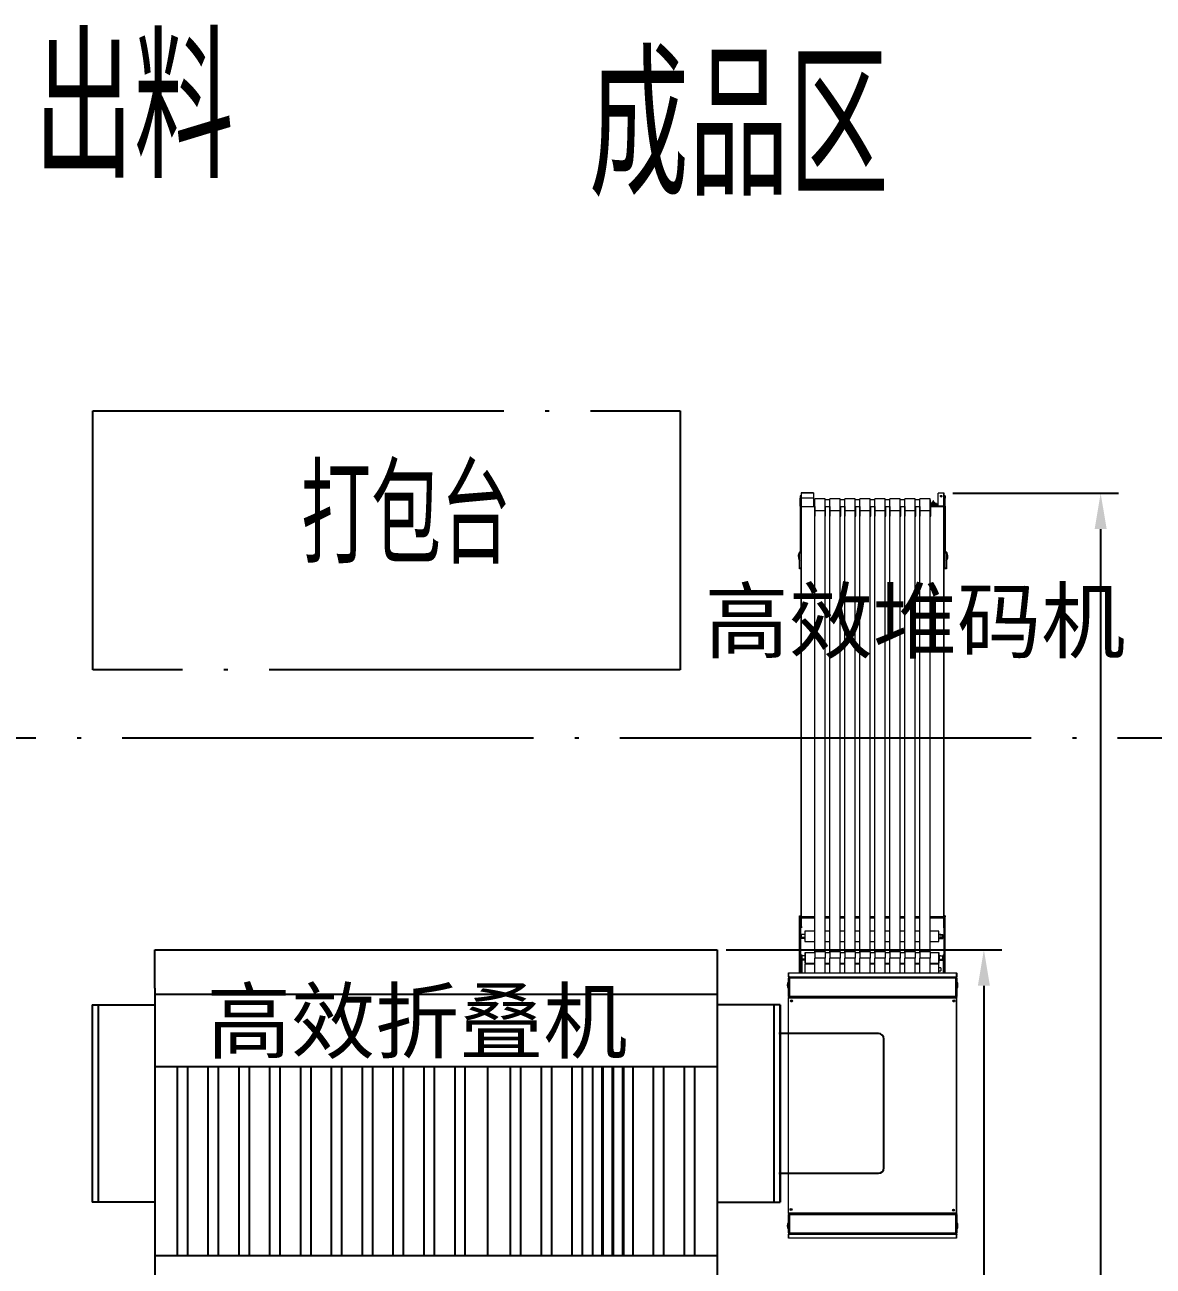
# Model space of a CAD drawing. Extents: x -2187 to 96136, y -11110 to 52208.
# Drawn here: x 15312 to 20799, y 23094 to 29130 of the extents above; entities that cross this region are included whole.
import ezdxf

# ---------------------------------------------------------------- set-up
doc = ezdxf.new("R2010")
doc.units = 0
doc.header["$LTSCALE"] = 1000
doc.header["$MEASUREMENT"] = 0
doc.linetypes.add('DOTE', pattern=[2.42, 2, -0.2, 0.02, -0.2])
for name, color, linetype in [('02', 7, 'Continuous'), ('11', 7, 'Continuous'), ('DOTE', 14, 'DOTE'), ('PUB_TEXT', 7, 'Continuous')]:
    doc.layers.add(name, color=color, linetype=linetype)
doc.styles.add('_TCH_DIM', font='SIMPLEX', dxfattribs={"bigfont": 'GBCBIG'})
doc.styles.get("Standard").update_dxf_attribs({"font": 'gbenor.shx', "bigfont": 'gbcbig.shx'})
doc.dimstyles.new('ISO-25', dxfattribs={"dimscale": 70, "dimtxt": 2.5, "dimasz": 2.5, "dimexe": 1.25, "dimexo": 0.625, "dimtad": 1, "dimtxsty": 'Standard', "dimcen": 2.5, "dimadec": 0, "dimazin": 0, "dimtfac": 1, "dimtmove": 0, "dimatfit": 3, "dimfxl": 0, "dimarcsym": 0})

# ---------------------------------------------------------------- blocks, each defined once
blk = doc.blocks.new('*D91')
at = {"color": 0, "lineweight": -2}
for p, q in [((18722.8, 24632.1), (20063, 24632.1)), ((19975.5, 24457.1), (19975.5, 15707.1)), ((19295.5, 15532.1), (20063, 15532.1))]:
    blk.add_line(p, q, dxfattribs=at)
at = {"color": 0}
for points in [[(19946.4, 24457.1), (20004.7, 24457.1), (19975.5, 24632.1)], [(19946.4, 15707.1), (20004.7, 15707.1), (19975.5, 15532.1)]]:
    blk.add_solid(points, dxfattribs=at)
at = {"layer": 'Defpoints', "color": 0}
for p in [(18679.1, 24632.1), (19251.8, 15532.1), (19975.5, 15532.1)]:
    blk.add_point(p, dxfattribs=at)
at = {"color": 0, "insert": (19844.3, 20082.1), "char_height": 175, "attachment_point": 5, "rotation": 90}
blk.add_mtext('9100', dxfattribs=at)
blk = doc.blocks.new('*D93')
at = {"color": 0, "lineweight": -2}
for p, q in [((19824.8, 26853.4), (20630.8, 26853.4)), ((20543.3, 26678.4), (20543.3, 13528.4)), ((19613.4, 13353.4), (20630.8, 13353.4))]:
    blk.add_line(p, q, dxfattribs=at)
at = {"color": 0}
for points in [[(20514.2, 26678.4), (20572.5, 26678.4), (20543.3, 26853.4)], [(20514.2, 13528.4), (20572.5, 13528.4), (20543.3, 13353.4)]]:
    blk.add_solid(points, dxfattribs=at)
at = {"layer": 'Defpoints', "color": 0}
for p in [(19781.1, 26853.4), (19569.6, 13353.4), (20543.3, 13353.4)]:
    blk.add_point(p, dxfattribs=at)
at = {"color": 0, "insert": (20412.1, 20103.4), "char_height": 175, "attachment_point": 5, "rotation": 90}
blk.add_mtext('13500', dxfattribs=at)

msp = doc.modelspace()

# ---------------------------------------------------------------- linework, layer by layer
at = {"color": 7, "linetype": 'Continuous', "lineweight": 15}
for p, q in [((19087.58, 26839.837), (19082.58, 26839.837)), ((19082.58, 26839.607), (19082.58, 26839.837)), ((19082.58, 26839.607), (19082.58, 26827.907)), ((19087.58, 26839.607), (19082.58, 26839.607)), ((19082.58, 26789.664), (19082.58, 26827.907)), ((19082.58, 26827.907), (19087.58, 26827.907)), ((19147.58, 26854.281), (19087.58, 26854.281)), ((19087.58, 26854.207), (19087.58, 26829.337)), ((19087.58, 26854.207), (19147.58, 26854.207)), ((19087.58, 26829.337), (19087.58, 26787.952)), ((19087.58, 26829.337), (19147.58, 26829.337)), ((19147.58, 26854.207), (19147.58, 26829.337)), ((19147.58, 26829.337), (19147.58, 26787.952)), ((19153.698, 26820.21), (19147.58, 26820.21)), ((19203.698, 26824.726), (19153.698, 26824.726)), ((19153.698, 26766.701), (19153.698, 26824.726)), ((19203.698, 26766.701), (19203.698, 26824.726)), ((19226.698, 26820.21), (19203.698, 26820.21)), ((19276.698, 26824.726), (19226.698, 26824.726)), ((19226.698, 26766.701), (19226.698, 26824.726)), ((19276.698, 26766.701), (19276.698, 26824.726)), ((19299.698, 26820.21), (19276.698, 26820.21)), ((19349.698, 26824.726), (19299.698, 26824.726)), ((19299.698, 26766.701), (19299.698, 26824.726)), ((19349.698, 26766.701), (19349.698, 26824.726)), ((19372.698, 26820.21), (19349.698, 26820.21)), ((19422.698, 26824.726), (19372.698, 26824.726)), ((19372.698, 26766.701), (19372.698, 26824.726)), ((19422.698, 26766.701), (19422.698, 26824.726)), ((19445.698, 26820.21), (19422.698, 26820.21)), ((19495.698, 26824.726), (19445.698, 26824.726)), ((19445.698, 26766.701), (19445.698, 26824.726)), ((19495.698, 26766.701), (19495.698, 26824.726)), ((19518.698, 26820.21), (19495.698, 26820.21)), ((19568.698, 26824.726), (19518.698, 26824.726)), ((19518.698, 26766.701), (19518.698, 26824.726)), ((19568.698, 26766.701), (19568.698, 26824.726)), ((19591.698, 26820.21), (19568.698, 26820.21)), ((19641.698, 26824.726), (19591.698, 26824.726)), ((19591.698, 26766.701), (19591.698, 26824.726)), ((19641.698, 26766.701), (19641.698, 26824.726)), ((19664.698, 26820.21), (19641.698, 26820.21)), ((19714.698, 26824.726), (19664.698, 26824.726)), ((19664.698, 26766.701), (19664.698, 26824.726)), ((19714.698, 26766.701), (19714.698, 26824.726)), ((19715.78, 26820.21), (19714.698, 26820.21)), ((19715.78, 26740.853), (19715.78, 26820.209)), ((19728.13, 26806.96), (19721.78, 26806.96)), ((19728.13, 26812.892), (19728.13, 26814.954)), ((19728.13, 26805.655), (19728.13, 26807.394)), ((19728.13, 26803.312), (19730.93, 26803.312)), ((19730.93, 26812.892), (19730.93, 26814.954)), ((19730.93, 26805.655), (19730.93, 26807.394)), ((19737.28, 26806.96), (19730.93, 26806.96)), ((19737.28, 26788.55), (19737.28, 26806.96)), ((19752.58, 26853.407), (19752.58, 26852.957)), ((19781.07, 26853.407), (19752.58, 26853.407)), ((19781.07, 26852.957), (19752.58, 26852.957)), ((19752.58, 26790.21), (19752.58, 26852.957)), ((19781.08, 26828.507), (19781.08, 26852.954)), ((19781.08, 26791.297), (19781.08, 26828.507)), ((19781.08, 26828.507), (19782.58, 26828.507)), ((19782.58, 26828.507), (19782.58, 26852.954)), ((19787.58, 26839.837), (19782.58, 26839.837)), ((19782.58, 26839.607), (19782.58, 26827.907)), ((19787.58, 26839.607), (19782.58, 26839.607)), ((19782.58, 26789.664), (19782.58, 26827.907)), ((19782.58, 26827.907), (19787.58, 26827.907)), ((19787.58, 26839.837), (19787.58, 26839.607)), ((19787.58, 26839.607), (19787.58, 26827.907)), ((19787.58, 26789.664), (19787.58, 26827.907)), ((19082.58, 26789.664), (19087.58, 26789.664)), ((19082.58, 26789.664), (19082.58, 26571.452)), ((19087.58, 26787.952), (19147.58, 26787.952)), ((19087.58, 26787.952), (19087.58, 26787.726)), ((19087.58, 26787.726), (19087.58, 26571.452)), ((19087.58, 26787.726), (19147.58, 26787.726)), ((19147.58, 26788.55), (19153.08, 26788.55)), ((19147.58, 26788.1), (19153.08, 26788.1)), ((19147.58, 26787.952), (19147.58, 26787.726)), ((19203.698, 26766.701), (19153.698, 26766.701)), ((19153.698, 24621.504), (19153.698, 26766.701)), ((19203.698, 24621.504), (19203.698, 26766.701)), ((19206.08, 26788.55), (19226.08, 26788.55)), ((19206.08, 26788.1), (19226.08, 26788.1)), ((19276.698, 26766.701), (19226.698, 26766.701)), ((19226.698, 24621.504), (19226.698, 26766.701)), ((19276.698, 24621.504), (19276.698, 26766.701)), ((19279.08, 26788.55), (19299.08, 26788.55)), ((19279.08, 26788.1), (19279.08, 26788.55)), ((19279.08, 26740.403), (19279.08, 26788.1)), ((19279.08, 26788.1), (19299.08, 26788.1)), ((19349.698, 26766.701), (19299.698, 26766.701)), ((19299.698, 24621.504), (19299.698, 26766.701)), ((19349.698, 24621.504), (19349.698, 26766.701)), ((19352.08, 26788.55), (19372.08, 26788.55)), ((19352.08, 26788.1), (19352.08, 26788.55)), ((19352.08, 26740.403), (19352.08, 26788.1)), ((19352.08, 26788.1), (19372.08, 26788.1)), ((19422.698, 26766.701), (19372.698, 26766.701)), ((19372.698, 24621.504), (19372.698, 26766.701)), ((19422.698, 24621.504), (19422.698, 26766.701)), ((19495.698, 26766.701), (19445.698, 26766.701)), ((19445.698, 24621.504), (19445.698, 26766.701)), ((19495.698, 24621.504), (19495.698, 26766.701)), ((19498.08, 26788.55), (19518.08, 26788.55)), ((19498.08, 26788.1), (19498.08, 26788.55)), ((19498.08, 26740.403), (19498.08, 26788.1)), ((19498.08, 26788.1), (19518.08, 26788.1)), ((19518.08, 26788.55), (19518.08, 26788.1)), ((19518.08, 26788.1), (19518.08, 26740.403)), ((19568.698, 26766.701), (19518.698, 26766.701)), ((19518.698, 24621.504), (19518.698, 26766.701)), ((19568.698, 24621.504), (19568.698, 26766.701)), ((19641.698, 26766.701), (19591.698, 26766.701)), ((19591.698, 24621.504), (19591.698, 26766.701)), ((19641.698, 24621.504), (19641.698, 26766.701)), ((19644.08, 26788.55), (19664.08, 26788.55)), ((19644.08, 26788.1), (19664.08, 26788.1)), ((19714.698, 26766.701), (19664.698, 26766.701)), ((19664.698, 24621.504), (19664.698, 26766.701)), ((19714.698, 24621.504), (19714.698, 26766.701)), ((19721.78, 26799.21), (19715.78, 26799.21)), ((19715.78, 26761.21), (19717.08, 26761.21)), ((19717.08, 26788.55), (19781.07, 26788.55)), ((19717.08, 26788.1), (19717.08, 26788.55)), ((19717.08, 26740.403), (19717.08, 26788.1)), ((19717.08, 26788.1), (19781.07, 26788.1)), ((19728.13, 26802.72), (19730.93, 26802.72)), ((19744.28, 26802.71), (19738.28, 26802.71)), ((19745.28, 26793.995), (19745.28, 26796.083)), ((19778.78, 26790.21), (19746.78, 26790.21)), ((19778.78, 26788.55), (19778.78, 26790.21)), ((19781.07, 24792.655), (19781.07, 26788.1)), ((19781.08, 26788.101), (19781.08, 26791.297)), ((19782.58, 26789.664), (19787.58, 26789.664)), ((19782.58, 26789.664), (19782.58, 26571.452)), ((19787.58, 26789.664), (19787.58, 26571.452)), ((19079.58, 26560.225), (19079.58, 26565.225)), ((19079.58, 26565.225), (19087.58, 26565.225)), ((19082.58, 26571.452), (19087.58, 26571.452)), ((19082.58, 26567.952), (19082.58, 26571.452)), ((19082.58, 26567.952), (19087.58, 26567.952)), ((19087.58, 26571.452), (19087.58, 26567.952)), ((19087.58, 24793.108), (19087.58, 26568.069)), ((19782.58, 24793.108), (19782.58, 26571.452)), ((19077.829, 26526.79), (19079.58, 26524.225)), ((19079.58, 26490.225), (19079.58, 26560.225)), ((19087.58, 26560.225), (19079.58, 26560.225)), ((19785.58, 26560.225), (19785.58, 26490.225)), ((19793.58, 26560.225), (19793.58, 26490.225)), ((19079.58, 24791.987), (19079.58, 24796.987)), ((19079.58, 24796.987), (19084.58, 24796.987)), ((19084.58, 24791.987), (19079.58, 24791.987)), ((19079.58, 24521.987), (19079.58, 24791.987)), ((19084.58, 24796.987), (19084.58, 24791.987)), ((19084.58, 24521.987), (19084.58, 24791.987)), ((19087.58, 24745.412), (19087.58, 24793.108)), ((19089.08, 24745.412), (19089.08, 24792.655)), ((19089.09, 24785.123), (19089.09, 24791.77)), ((19782.58, 24521.987), (19782.58, 24791.987)), ((19787.58, 24521.987), (19787.58, 24791.987)), ((19105.363, 24706.987), (19101.202, 24706.987)), ((19153.698, 24721.987), (19105.363, 24721.987)), ((19105.363, 24721.987), (19105.363, 24671.987)), ((19153.698, 24721.987), (19107.202, 24721.987)), ((19226.698, 24721.987), (19203.698, 24721.987)), ((19226.698, 24721.987), (19203.698, 24721.987)), ((19299.698, 24721.987), (19276.698, 24721.987)), ((19299.698, 24721.987), (19276.698, 24721.987)), ((19372.698, 24721.987), (19349.698, 24721.987)), ((19372.698, 24721.987), (19349.698, 24721.987)), ((19445.698, 24721.987), (19422.698, 24721.987)), ((19445.698, 24721.987), (19422.698, 24721.987)), ((19518.698, 24721.987), (19495.698, 24721.987)), ((19518.698, 24721.987), (19495.698, 24721.987)), ((19591.698, 24721.987), (19568.698, 24721.987)), ((19591.698, 24721.987), (19568.698, 24721.987)), ((19664.698, 24721.987), (19641.698, 24721.987)), ((19664.698, 24721.987), (19641.698, 24721.987)), ((19755.363, 24721.987), (19714.698, 24721.987)), ((19757.202, 24721.987), (19714.698, 24721.987)), ((19755.363, 24721.987), (19755.363, 24671.987)), ((19757.202, 24671.987), (19757.202, 24721.987)), ((19765.363, 24706.987), (19757.202, 24706.987)), ((19763.202, 24706.987), (19757.802, 24706.987)), ((19763.202, 24706.972), (19775.202, 24706.972)), ((19101.202, 24686.987), (19105.363, 24686.987)), ((19105.363, 24671.987), (19153.698, 24671.987)), ((19107.202, 24671.987), (19153.698, 24671.987)), ((19203.698, 24671.987), (19226.698, 24671.987)), ((19203.698, 24671.987), (19226.698, 24671.987)), ((19276.698, 24671.987), (19299.698, 24671.987)), ((19276.698, 24671.987), (19299.698, 24671.987)), ((19349.698, 24671.987), (19372.698, 24671.987)), ((19349.698, 24671.987), (19372.698, 24671.987)), ((19422.698, 24671.987), (19445.698, 24671.987)), ((19422.698, 24671.987), (19445.698, 24671.987)), ((19495.698, 24671.987), (19518.698, 24671.987)), ((19495.698, 24671.987), (19518.698, 24671.987)), ((19568.698, 24671.987), (19591.698, 24671.987)), ((19568.698, 24671.987), (19591.698, 24671.987)), ((19641.698, 24671.987), (19664.698, 24671.987)), ((19641.698, 24671.987), (19664.698, 24671.987)), ((19714.698, 24671.987), (19755.363, 24671.987)), ((19714.698, 24671.987), (19757.202, 24671.987)), ((19757.202, 24686.987), (19765.363, 24686.987)), ((19757.802, 24686.987), (19763.202, 24686.987)), ((19084.58, 24606.987), (19084.58, 24519.846)), ((19084.58, 24606.987), (19089.58, 24606.987)), ((19089.58, 24606.987), (19089.58, 24519.846)), ((19105.363, 24601.987), (19102.507, 24601.987)), ((19102.507, 24581.987), (19105.363, 24581.987)), ((19153.698, 24616.987), (19105.363, 24616.987)), ((19105.363, 24616.987), (19105.363, 24566.987)), ((19153.698, 24616.987), (19108.507, 24616.987)), ((19203.698, 24621.504), (19153.698, 24621.504)), ((19153.698, 24621.504), (19153.698, 24592.007)), ((19153.698, 24519.846), (19153.698, 24592.007)), ((19203.698, 24592.007), (19153.698, 24592.007)), ((19203.698, 24621.504), (19203.698, 24592.007)), ((19226.698, 24616.987), (19203.698, 24616.987)), ((19226.698, 24616.987), (19203.698, 24616.987)), ((19203.698, 24519.846), (19203.698, 24592.007)), ((19276.698, 24621.504), (19226.698, 24621.504)), ((19226.698, 24621.504), (19226.698, 24592.007)), ((19226.698, 24519.846), (19226.698, 24592.007)), ((19276.698, 24592.007), (19226.698, 24592.007)), ((19276.698, 24621.504), (19276.698, 24592.007)), ((19299.698, 24616.987), (19276.698, 24616.987)), ((19299.698, 24616.987), (19276.698, 24616.987)), ((19276.698, 24519.846), (19276.698, 24592.007)), ((19349.698, 24621.504), (19299.698, 24621.504)), ((19299.698, 24621.504), (19299.698, 24592.007)), ((19299.698, 24519.846), (19299.698, 24592.007)), ((19349.698, 24592.007), (19299.698, 24592.007)), ((19349.698, 24621.504), (19349.698, 24592.007)), ((19372.698, 24616.987), (19349.698, 24616.987)), ((19372.698, 24616.987), (19349.698, 24616.987)), ((19349.698, 24519.846), (19349.698, 24592.007)), ((19422.698, 24621.504), (19372.698, 24621.504)), ((19372.698, 24621.504), (19372.698, 24592.007)), ((19372.698, 24519.846), (19372.698, 24592.007)), ((19422.698, 24592.007), (19372.698, 24592.007)), ((19422.698, 24621.504), (19422.698, 24592.007)), ((19445.698, 24616.987), (19422.698, 24616.987)), ((19445.698, 24616.987), (19422.698, 24616.987)), ((19422.698, 24519.846), (19422.698, 24592.007)), ((19495.698, 24621.504), (19445.698, 24621.504)), ((19445.698, 24621.504), (19445.698, 24592.007)), ((19445.698, 24519.846), (19445.698, 24592.007)), ((19495.698, 24592.007), (19445.698, 24592.007)), ((19495.698, 24621.504), (19495.698, 24592.007)), ((19518.698, 24616.987), (19495.698, 24616.987)), ((19518.698, 24616.987), (19495.698, 24616.987)), ((19495.698, 24519.846), (19495.698, 24592.007)), ((19568.698, 24621.504), (19518.698, 24621.504)), ((19518.698, 24621.504), (19518.698, 24592.007)), ((19518.698, 24519.846), (19518.698, 24592.007)), ((19568.698, 24592.007), (19518.698, 24592.007)), ((19568.698, 24621.504), (19568.698, 24592.007)), ((19591.698, 24616.987), (19568.698, 24616.987)), ((19591.698, 24616.987), (19568.698, 24616.987)), ((19568.698, 24519.846), (19568.698, 24592.007)), ((19641.698, 24621.504), (19591.698, 24621.504)), ((19591.698, 24621.504), (19591.698, 24592.007)), ((19591.698, 24519.846), (19591.698, 24592.007)), ((19641.698, 24592.007), (19591.698, 24592.007)), ((19641.698, 24621.504), (19641.698, 24592.007)), ((19664.698, 24616.987), (19641.698, 24616.987)), ((19664.698, 24616.987), (19641.698, 24616.987)), ((19641.698, 24519.846), (19641.698, 24592.007)), ((19714.698, 24621.504), (19664.698, 24621.504)), ((19664.698, 24621.504), (19664.698, 24592.007)), ((19664.698, 24519.846), (19664.698, 24592.007)), ((19714.698, 24592.007), (19664.698, 24592.007)), ((19714.698, 24621.504), (19714.698, 24592.007)), ((19755.363, 24616.987), (19714.698, 24616.987)), ((19758.507, 24616.987), (19714.698, 24616.987)), ((19714.698, 24519.846), (19714.698, 24592.007)), ((19755.363, 24616.987), (19755.363, 24566.987)), ((19758.507, 24566.987), (19758.507, 24616.987)), ((19764.507, 24601.987), (19759.107, 24601.987)), ((19759.107, 24581.987), (19764.507, 24581.987)), ((19764.507, 24601.969), (19776.507, 24601.969)), ((19777.58, 24606.987), (19782.58, 24606.987)), ((19777.58, 24606.987), (19777.58, 24519.846)), ((19782.58, 24606.987), (19782.58, 24519.846)), ((19024.58, 24518.336), (19024.58, 24501.356)), ((19026.09, 24519.846), (19843.07, 24519.846)), ((19843.01, 24518.336), (19026.151, 24518.336)), ((19105.363, 24566.987), (19153.698, 24566.987)), ((19153.698, 24561.987), (19105.363, 24561.987)), ((19105.363, 24561.987), (19105.363, 24519.846)), ((19108.507, 24566.987), (19153.698, 24566.987)), ((19203.698, 24566.987), (19226.698, 24566.987)), ((19203.698, 24566.987), (19226.698, 24566.987)), ((19226.698, 24561.987), (19203.698, 24561.987)), ((19276.698, 24566.987), (19299.698, 24566.987)), ((19276.698, 24566.987), (19299.698, 24566.987)), ((19299.698, 24561.987), (19276.698, 24561.987)), ((19349.698, 24566.987), (19372.698, 24566.987)), ((19349.698, 24566.987), (19372.698, 24566.987)), ((19372.698, 24561.987), (19349.698, 24561.987)), ((19422.698, 24566.987), (19445.698, 24566.987)), ((19422.698, 24566.987), (19445.698, 24566.987)), ((19445.698, 24561.987), (19422.698, 24561.987)), ((19495.698, 24566.987), (19518.698, 24566.987)), ((19495.698, 24566.987), (19518.698, 24566.987)), ((19518.698, 24561.987), (19495.698, 24561.987)), ((19568.698, 24566.987), (19591.698, 24566.987)), ((19568.698, 24566.987), (19591.698, 24566.987)), ((19591.698, 24561.987), (19568.698, 24561.987)), ((19641.698, 24566.987), (19664.698, 24566.987)), ((19641.698, 24566.987), (19664.698, 24566.987)), ((19664.698, 24561.987), (19641.698, 24561.987)), ((19714.698, 24566.987), (19755.363, 24566.987)), ((19714.698, 24566.987), (19758.507, 24566.987)), ((19755.363, 24561.987), (19714.698, 24561.987)), ((19755.363, 24561.987), (19755.363, 24519.846)), ((19765.363, 24544.987), (19755.363, 24544.987)), ((19755.363, 24528.987), (19765.363, 24528.987)), ((19843.08, 24518.336), (19843.08, 24501.356)), ((19844.58, 24518.336), (19844.58, 24501.356)), ((19024.58, 24499.846), (19024.58, 24494.836)), ((19024.58, 24404.856), (19024.58, 24494.836)), ((19026.151, 24501.356), (19843.01, 24501.356)), ((19026.161, 24499.846), (19843, 24499.846)), ((19029.59, 24494.836), (19029.59, 24499.846)), ((19839.57, 24494.836), (19029.59, 24494.836)), ((19839.57, 24499.846), (19839.57, 24494.836)), ((19839.58, 24496.846), (19839.57, 24496.846)), ((19841.58, 24494.836), (19841.58, 24494.846)), ((19844.58, 24494.836), (19844.58, 24404.856)), ((19024.58, 24398.346), (19024.58, 24399.846)), ((19024.58, 23351.346), (19024.58, 24398.346)), ((19026.09, 23351.346), (19026.09, 24398.346)), ((19842.58, 24398.346), (19026.58, 24398.346)), ((19842.58, 24396.836), (19026.58, 24396.836)), ((19029.59, 24419.846), (19029.58, 24419.846)), ((19839.57, 24404.856), (19029.59, 24404.856)), ((19839.57, 24399.846), (19029.59, 24399.846)), ((19054.58, 24398.346), (19054.58, 24399.846)), ((19100.58, 24398.346), (19100.58, 24399.846)), ((19153.698, 24398.346), (19153.698, 24399.846)), ((19203.698, 24398.346), (19203.698, 24399.846)), ((19226.698, 24398.346), (19226.698, 24399.846)), ((19276.698, 24398.346), (19276.698, 24399.846)), ((19299.698, 24398.346), (19299.698, 24399.846)), ((19349.698, 24398.346), (19349.698, 24399.846)), ((19372.698, 24398.346), (19372.698, 24399.846)), ((19400.08, 24399.846), (19400.08, 24398.346)), ((19425.08, 24398.346), (19425.08, 24399.846)), ((19445.698, 24398.346), (19445.698, 24399.846)), ((19470.885, 24399.846), (19470.885, 24398.346)), ((19670.885, 24398.346), (19670.885, 24399.846)), ((19714.698, 24398.346), (19714.698, 24399.846)), ((19768.58, 24399.846), (19768.58, 24398.346)), ((19814.58, 24399.846), (19814.58, 24398.346)), ((19839.58, 24419.846), (19839.57, 24419.846)), ((19839.57, 24404.846), (19839.57, 24399.846)), ((19839.58, 24404.856), (19844.58, 24404.856)), ((19843.07, 23351.346), (19843.07, 24398.346)), ((19844.58, 24399.846), (19844.58, 24398.346)), ((19844.58, 23351.346), (19844.58, 24398.346)), ((19024.58, 23349.846), (19024.58, 23351.346)), ((19024.58, 23344.846), (19024.58, 23344.346)), ((19024.58, 23254.896), (19024.58, 23344.346)), ((19026.58, 23352.856), (19842.58, 23352.856)), ((19842.58, 23351.346), (19026.58, 23351.346)), ((19027.58, 23344.846), (19027.58, 23344.346)), ((19030.08, 23346.846), (19029.58, 23346.846)), ((19029.58, 23254.896), (19029.58, 23344.346)), ((19029.58, 23329.846), (19030.08, 23329.846)), ((19030.08, 23349.846), (19839.08, 23349.846)), ((19030.08, 23344.346), (19839.08, 23344.346)), ((19054.58, 23349.846), (19054.58, 23351.346)), ((19100.58, 23349.846), (19100.58, 23351.346)), ((19153.698, 23349.846), (19153.698, 23351.346)), ((19203.698, 23349.846), (19203.698, 23351.346)), ((19226.698, 23349.846), (19226.698, 23351.346)), ((19276.698, 23349.846), (19276.698, 23351.346)), ((19299.698, 23349.846), (19299.698, 23351.346)), ((19349.698, 23349.846), (19349.698, 23351.346)), ((19372.698, 23349.846), (19372.698, 23351.346)), ((19400.08, 23351.346), (19400.08, 23349.846)), ((19425.08, 23349.846), (19425.08, 23351.346)), ((19445.698, 23349.846), (19445.698, 23351.346)), ((19495.698, 23349.846), (19495.698, 23351.346)), ((19518.698, 23349.846), (19518.698, 23351.346)), ((19568.698, 23349.846), (19568.698, 23351.346)), ((19591.698, 23349.846), (19591.698, 23351.346)), ((19641.698, 23349.846), (19641.698, 23351.346)), ((19664.698, 23349.846), (19664.698, 23351.346)), ((19714.698, 23349.846), (19714.698, 23351.346)), ((19768.58, 23351.346), (19768.58, 23349.846)), ((19814.58, 23351.346), (19814.58, 23349.846)), ((19839.08, 23254.896), (19839.08, 23344.346)), ((19839.08, 23329.846), (19839.58, 23329.846)), ((19839.58, 23344.346), (19844.58, 23344.346)), ((19844.58, 23351.346), (19844.58, 23349.846)), ((19844.58, 23344.346), (19844.58, 23254.896)), ((19024.58, 23254.896), (19024.58, 23249.846)), ((19026.161, 23249.846), (19024.58, 23249.846)), ((19024.58, 23231.356), (19024.58, 23248.336)), ((19843.01, 23248.336), (19026.151, 23248.336)), ((19843, 23249.846), (19026.161, 23249.846)), ((19029.58, 23249.846), (19029.58, 23254.896)), ((19030.08, 23254.896), (19839.08, 23254.896)), ((19843.08, 23231.356), (19843.08, 23248.336)), ((19844.58, 23249.846), (19844.58, 23254.896)), ((19844.58, 23231.356), (19844.58, 23248.336)), ((19843.07, 23229.846), (19026.09, 23229.846)), ((19026.151, 23231.356), (19843.01, 23231.356))]:
    msp.add_line(p, q, dxfattribs=at)
at = {"color": 144, "linetype": 'Continuous', "lineweight": 0}
for p, q in [((19087.58, 26854.281), (19087.58, 26854.207)), ((19147.58, 26854.281), (19147.58, 26854.207)), ((19721.78, 26788.55), (19721.78, 26806.96)), ((19728.13, 26815.187), (19728.13, 26815.21)), ((19728.13, 26814.954), (19728.13, 26815.187)), ((19730.93, 26814.954), (19728.13, 26814.954)), ((19728.13, 26812.872), (19728.13, 26812.892)), ((19728.13, 26812.043), (19728.13, 26812.872)), ((19728.13, 26811.72), (19728.13, 26812.043)), ((19728.13, 26807.394), (19728.13, 26811.72)), ((19728.13, 26810.674), (19730.93, 26810.674)), ((19728.13, 26807.544), (19730.93, 26807.544)), ((19728.13, 26807.394), (19730.93, 26807.394)), ((19728.13, 26805.572), (19728.13, 26805.655)), ((19728.13, 26805.611), (19730.93, 26805.611)), ((19728.13, 26804.053), (19728.13, 26805.572)), ((19728.13, 26803.688), (19728.13, 26804.053)), ((19728.13, 26799.975), (19728.13, 26803.688)), ((19730.93, 26815.187), (19730.93, 26815.21)), ((19730.93, 26815.187), (19730.93, 26814.954)), ((19730.93, 26812.892), (19730.93, 26812.872)), ((19730.93, 26812.043), (19730.93, 26812.872)), ((19730.93, 26812.043), (19730.93, 26811.72)), ((19730.93, 26807.394), (19730.93, 26811.72)), ((19730.93, 26805.655), (19730.93, 26805.572)), ((19730.93, 26804.053), (19730.93, 26805.572)), ((19730.93, 26804.053), (19730.93, 26803.688)), ((19730.93, 26799.975), (19730.93, 26803.688)), ((19781.07, 26852.957), (19781.07, 26853.407)), ((19781.07, 26788.572), (19781.07, 26852.957)), ((19782.58, 26852.954), (19781.08, 26852.954)), ((19153.08, 26788.55), (19153.08, 26788.1)), ((19153.08, 26788.1), (19153.08, 26740.403)), ((19206.08, 26788.1), (19206.08, 26788.55)), ((19206.08, 26740.403), (19206.08, 26788.1)), ((19226.08, 26788.55), (19226.08, 26788.1)), ((19226.08, 26788.1), (19226.08, 26740.403)), ((19299.08, 26788.55), (19299.08, 26788.1)), ((19299.08, 26788.1), (19299.08, 26740.403)), ((19372.08, 26788.55), (19372.08, 26788.1)), ((19372.08, 26788.1), (19372.08, 26740.403)), ((19425.08, 26788.1), (19425.08, 26788.55)), ((19425.08, 26788.55), (19445.08, 26788.55)), ((19425.08, 26788.1), (19445.08, 26788.1)), ((19425.08, 26740.403), (19425.08, 26788.1)), ((19445.08, 26788.55), (19445.08, 26788.1)), ((19445.08, 26788.1), (19445.08, 26740.403)), ((19571.08, 26788.1), (19571.08, 26788.55)), ((19571.08, 26788.55), (19591.08, 26788.55)), ((19571.08, 26788.1), (19591.08, 26788.1)), ((19571.08, 26740.403), (19571.08, 26788.1)), ((19591.08, 26788.55), (19591.08, 26788.1)), ((19591.08, 26788.1), (19591.08, 26740.403)), ((19644.08, 26788.1), (19644.08, 26788.55)), ((19644.08, 26740.403), (19644.08, 26788.1)), ((19664.08, 26788.55), (19664.08, 26788.1)), ((19664.08, 26788.1), (19664.08, 26740.403)), ((19728.13, 26794.59), (19728.13, 26799.975)), ((19728.13, 26794.412), (19728.13, 26794.59)), ((19728.13, 26794.586), (19730.93, 26794.586)), ((19728.13, 26792.432), (19728.13, 26794.412)), ((19728.13, 26793.894), (19730.93, 26793.894)), ((19728.13, 26792.083), (19728.13, 26792.432)), ((19728.13, 26789.547), (19728.13, 26792.083)), ((19728.13, 26788.55), (19728.13, 26789.547)), ((19730.93, 26794.59), (19730.93, 26799.975)), ((19730.93, 26794.59), (19730.93, 26794.412)), ((19730.93, 26792.432), (19730.93, 26794.412)), ((19730.93, 26792.432), (19730.93, 26792.083)), ((19730.93, 26789.547), (19730.93, 26792.083)), ((19730.93, 26788.55), (19730.93, 26789.547)), ((19737.28, 26796.083), (19745.28, 26796.083)), ((19737.28, 26792.466), (19738.28, 26792.466)), ((19738.28, 26802.71), (19738.28, 26798.349)), ((19738.28, 26797.396), (19738.28, 26798.349)), ((19738.28, 26798.349), (19744.28, 26798.349)), ((19738.28, 26797.396), (19744.28, 26797.396)), ((19738.28, 26794.732), (19738.28, 26788.55)), ((19738.28, 26794.732), (19744.28, 26794.732)), ((19744.28, 26798.349), (19744.28, 26802.71)), ((19744.28, 26798.349), (19744.28, 26797.396)), ((19744.28, 26788.55), (19744.28, 26794.732)), ((19744.28, 26792.466), (19745.28, 26792.466)), ((19745.28, 26801.71), (19745.28, 26797.613)), ((19745.28, 26796.083), (19745.28, 26797.613)), ((19745.28, 26793.995), (19745.28, 26788.55)), ((19746.78, 26788.55), (19746.78, 26795.21)), ((19781.07, 26788.1), (19781.07, 26788.55)), ((19781.08, 26791.297), (19782.58, 26791.297)), ((19153.08, 26740.853), (19153.698, 26740.853)), ((19153.08, 26740.403), (19153.698, 26740.403)), ((19203.698, 26740.853), (19206.08, 26740.853)), ((19203.698, 26740.403), (19206.08, 26740.403)), ((19226.08, 26740.853), (19226.698, 26740.853)), ((19226.08, 26740.403), (19226.698, 26740.403)), ((19276.698, 26740.853), (19279.08, 26740.853)), ((19276.698, 26740.403), (19279.08, 26740.403)), ((19299.08, 26740.853), (19299.698, 26740.853)), ((19299.08, 26740.403), (19299.698, 26740.403)), ((19349.698, 26740.853), (19352.08, 26740.853)), ((19349.698, 26740.403), (19352.08, 26740.403)), ((19372.08, 26740.853), (19372.698, 26740.853)), ((19372.08, 26740.403), (19372.698, 26740.403)), ((19422.698, 26740.853), (19425.08, 26740.853)), ((19422.698, 26740.403), (19425.08, 26740.403)), ((19445.08, 26740.853), (19445.698, 26740.853)), ((19445.08, 26740.403), (19445.698, 26740.403)), ((19495.698, 26740.853), (19498.08, 26740.853)), ((19495.698, 26740.403), (19498.08, 26740.403)), ((19518.08, 26740.853), (19518.698, 26740.853)), ((19518.08, 26740.403), (19518.698, 26740.403)), ((19568.698, 26740.853), (19571.08, 26740.853)), ((19568.698, 26740.403), (19571.08, 26740.403)), ((19591.08, 26740.853), (19591.698, 26740.853)), ((19591.08, 26740.403), (19591.698, 26740.403)), ((19641.698, 26740.853), (19644.08, 26740.853)), ((19641.698, 26740.403), (19644.08, 26740.403)), ((19664.08, 26740.853), (19664.698, 26740.853)), ((19664.08, 26740.403), (19664.698, 26740.403)), ((19714.698, 26740.853), (19717.08, 26740.853)), ((19714.698, 26740.403), (19717.08, 26740.403)), ((19782.58, 26567.952), (19782.58, 26571.452)), ((19782.58, 26571.452), (19787.58, 26571.452)), ((19787.58, 26568.182), (19782.58, 26568.182)), ((19785.58, 26560.225), (19785.58, 26565.225)), ((19785.58, 26565.225), (19793.58, 26565.225)), ((19787.58, 26571.452), (19787.58, 26567.952)), ((19793.58, 26565.225), (19793.58, 26560.225)), ((19793.58, 26560.225), (19785.58, 26560.225)), ((19079.58, 26490.225), (19087.58, 26490.225)), ((19079.58, 26485.225), (19079.58, 26490.225)), ((19087.58, 26485.225), (19079.58, 26485.225)), ((19785.58, 26490.225), (19793.58, 26490.225)), ((19785.58, 26485.225), (19785.58, 26490.225)), ((19793.58, 26485.225), (19785.58, 26485.225)), ((19793.58, 26490.225), (19793.58, 26485.225)), ((19089.09, 24791.77), (19089.09, 24792.655)), ((19153.698, 24785.123), (19089.09, 24785.123)), ((19226.698, 24785.123), (19203.698, 24785.123)), ((19299.698, 24785.123), (19276.698, 24785.123)), ((19372.698, 24785.123), (19349.698, 24785.123)), ((19445.698, 24785.123), (19422.698, 24785.123)), ((19518.698, 24785.123), (19495.698, 24785.123)), ((19591.698, 24785.123), (19568.698, 24785.123)), ((19664.698, 24785.123), (19641.698, 24785.123)), ((19781.07, 24785.123), (19714.698, 24785.123)), ((19781.07, 24792.655), (19781.07, 24791.77)), ((19781.07, 24791.77), (19781.07, 24785.123)), ((19781.08, 24745.412), (19781.08, 24792.655)), ((19781.08, 24770.637), (19782.58, 24770.637)), ((19787.58, 24796.987), (19782.58, 24796.987)), ((19782.58, 24791.987), (19782.58, 24793.108)), ((19787.58, 24791.987), (19782.58, 24791.987)), ((19787.58, 24796.987), (19787.58, 24791.987)), ((19087.58, 24738.412), (19087.58, 24745.412)), ((19087.58, 24745.412), (19089.08, 24745.412)), ((19089.08, 24742.019), (19087.58, 24742.019)), ((19089.08, 24745.412), (19089.08, 24738.412)), ((19101.202, 24706.972), (19089.202, 24706.972)), ((19089.202, 24692.046), (19089.202, 24706.972)), ((19101.202, 24692.046), (19089.202, 24692.046)), ((19089.202, 24692.046), (19089.202, 24687.003)), ((19101.202, 24706.972), (19101.202, 24706.987)), ((19101.202, 24686.987), (19101.202, 24692.046)), ((19107.202, 24671.987), (19107.202, 24721.987)), ((19757.802, 24688.207), (19757.802, 24706.987)), ((19763.202, 24706.987), (19763.202, 24706.972)), ((19763.202, 24692.046), (19763.202, 24686.987)), ((19763.202, 24692.046), (19775.202, 24692.046)), ((19765.363, 24706.987), (19765.363, 24686.987)), ((19775.202, 24692.046), (19775.202, 24706.972)), ((19775.202, 24692.046), (19775.202, 24687.003)), ((19781.08, 24738.412), (19781.08, 24745.412)), ((19781.08, 24742.019), (19782.58, 24742.019)), ((19101.202, 24687.003), (19089.202, 24687.003)), ((19757.802, 24686.987), (19757.802, 24688.207)), ((19765.363, 24687.003), (19775.202, 24687.003)), ((19090.507, 24586.999), (19090.507, 24601.969)), ((19102.507, 24601.969), (19090.507, 24601.969)), ((19090.507, 24586.999), (19090.507, 24582.006)), ((19102.507, 24586.999), (19090.507, 24586.999)), ((19102.507, 24582.006), (19090.507, 24582.006)), ((19102.507, 24601.969), (19102.507, 24601.987)), ((19102.507, 24581.987), (19102.507, 24586.999)), ((19108.507, 24566.987), (19108.507, 24616.987)), ((19759.107, 24583.182), (19759.107, 24601.987)), ((19759.107, 24581.987), (19759.107, 24583.182)), ((19764.507, 24601.987), (19764.507, 24601.969)), ((19764.507, 24586.999), (19764.507, 24581.987)), ((19764.507, 24586.999), (19776.507, 24586.999)), ((19764.507, 24582.006), (19776.507, 24582.006)), ((19776.507, 24586.999), (19776.507, 24601.969)), ((19776.507, 24586.999), (19776.507, 24582.006)), ((19024.58, 24518.336), (19026.08, 24518.336)), ((19026.08, 24518.336), (19026.08, 24501.356)), ((19026.09, 24518.346), (19026.151, 24518.346)), ((19026.151, 24501.356), (19026.151, 24518.336)), ((19079.58, 24521.987), (19084.58, 24521.987)), ((19079.58, 24519.846), (19079.58, 24521.987)), ((19765.363, 24544.987), (19765.363, 24528.987)), ((19782.58, 24521.987), (19787.58, 24521.987)), ((19787.58, 24521.987), (19787.58, 24519.846)), ((19843.01, 24518.346), (19843.07, 24518.346)), ((19843.01, 24501.356), (19843.01, 24518.336)), ((19844.58, 24518.336), (19843.08, 24518.336)), ((19026.08, 24501.356), (19024.58, 24501.356)), ((19026.09, 24499.846), (19024.58, 24499.846)), ((19029.58, 24494.836), (19024.58, 24494.836)), ((19026.09, 24499.846), (19026.161, 24499.846)), ((19029.58, 24494.902), (19029.58, 24499.846)), ((19029.59, 24496.846), (19029.58, 24496.846)), ((19029.58, 24404.856), (19029.58, 24494.836)), ((19029.59, 24494.836), (19029.59, 24404.856)), ((19839.57, 24404.856), (19839.57, 24494.836)), ((19839.58, 24494.836), (19844.58, 24494.836)), ((19839.58, 24494.836), (19839.58, 24404.856)), ((19843, 24499.846), (19844.58, 24499.846)), ((19843.08, 24501.356), (19844.58, 24501.356)), ((19844.58, 24494.836), (19844.58, 24499.846)), ((19024.58, 24404.856), (19024.58, 24404.846)), ((19029.58, 24404.856), (19024.58, 24404.856)), ((19024.58, 24399.846), (19027.59, 24399.846)), ((19026.09, 24398.346), (19024.58, 24398.346)), ((19026.58, 24398.346), (19026.09, 24398.346)), ((19026.58, 24398.346), (19026.58, 24396.836)), ((19027.58, 24404.856), (19027.58, 24404.846)), ((19027.59, 24398.346), (19027.59, 24399.846)), ((19027.59, 24399.846), (19029.59, 24399.846)), ((19029.58, 24402.846), (19029.59, 24402.846)), ((19029.59, 24404.846), (19029.59, 24404.856)), ((19029.59, 24404.856), (19029.59, 24404.846)), ((19029.59, 24399.846), (19029.59, 24404.846)), ((19051.57, 24398.346), (19051.57, 24399.846)), ((19133.872, 24398.346), (19133.872, 24399.846)), ((19152.438, 24398.346), (19152.438, 24399.846)), ((19715.639, 24398.346), (19715.639, 24399.846)), ((19734.63, 24398.346), (19734.63, 24399.846)), ((19817.59, 24399.846), (19817.59, 24398.346)), ((19839.57, 24404.856), (19839.57, 24404.846)), ((19839.57, 24404.846), (19839.57, 24404.856)), ((19841.57, 24399.846), (19839.57, 24399.846)), ((19844.58, 24399.846), (19841.57, 24399.846)), ((19841.57, 24399.846), (19841.57, 24398.346)), ((19843.07, 24398.346), (19842.58, 24398.346)), ((19842.58, 24398.346), (19842.58, 24396.836)), ((19844.58, 24398.346), (19843.07, 24398.346)), ((19026.09, 23351.346), (19024.58, 23351.346)), ((19024.58, 23349.846), (19027.59, 23349.846)), ((19029.58, 23344.346), (19024.58, 23344.346)), ((19026.58, 23351.346), (19026.09, 23351.346)), ((19026.58, 23351.346), (19026.58, 23352.856)), ((19027.59, 23349.846), (19027.59, 23351.346)), ((19027.59, 23349.846), (19030.08, 23349.846)), ((19030.08, 23344.846), (19030.08, 23349.846)), ((19030.08, 23344.346), (19030.08, 23344.846)), ((19030.08, 23344.346), (19030.08, 23254.896)), ((19051.57, 23349.846), (19051.57, 23351.346)), ((19133.872, 23351.346), (19133.872, 23349.846)), ((19152.438, 23351.346), (19152.438, 23349.846)), ((19734.63, 23351.346), (19734.63, 23349.846)), ((19817.59, 23351.346), (19817.59, 23349.846)), ((19839.08, 23344.846), (19839.08, 23349.846)), ((19841.57, 23349.846), (19839.08, 23349.846)), ((19839.08, 23344.846), (19839.08, 23344.346)), ((19839.58, 23344.346), (19839.58, 23254.896)), ((19841.57, 23351.346), (19841.57, 23349.846)), ((19844.58, 23349.846), (19841.57, 23349.846)), ((19842.58, 23351.346), (19842.58, 23352.856)), ((19843.07, 23351.346), (19842.58, 23351.346)), ((19844.58, 23351.346), (19843.07, 23351.346)), ((19844.58, 23344.346), (19844.58, 23344.846)), ((19029.58, 23254.896), (19024.58, 23254.896)), ((19026.08, 23248.336), (19024.58, 23248.336)), ((19026.08, 23231.356), (19026.08, 23248.336)), ((19026.151, 23248.336), (19026.151, 23231.356)), ((19029.58, 23252.846), (19030.08, 23252.846)), ((19839.08, 23252.846), (19839.58, 23252.846)), ((19839.58, 23254.896), (19844.58, 23254.896)), ((19839.58, 23254.896), (19839.58, 23249.846)), ((19843, 23249.846), (19844.58, 23249.846)), ((19843.01, 23248.336), (19843.01, 23231.356)), ((19843.07, 23249.846), (19843.07, 23248.346)), ((19843.08, 23248.336), (19844.58, 23248.336)), ((19024.58, 23231.356), (19026.08, 23231.356)), ((19026.151, 23231.346), (19026.09, 23231.346)), ((19843.07, 23231.346), (19843.01, 23231.346)), ((19844.58, 23231.356), (19843.08, 23231.356))]:
    msp.add_line(p, q, dxfattribs=at)
at = {"color": 8, "linetype": 'Continuous', "lineweight": 15}
for p, q in [((19089.09, 24792.655), (19089.09, 26787.726)), ((19785.58, 26557.225), (19782.58, 26557.225)), ((19785.58, 26533.225), (19782.58, 26533.225)), ((19089.09, 24792.655), (19153.698, 24792.655)), ((19153.698, 24791.77), (19089.09, 24791.77)), ((19203.698, 24792.655), (19226.698, 24792.655)), ((19226.698, 24791.77), (19203.698, 24791.77)), ((19276.698, 24792.655), (19299.698, 24792.655)), ((19299.698, 24791.77), (19276.698, 24791.77)), ((19349.698, 24792.655), (19372.698, 24792.655)), ((19372.698, 24791.77), (19349.698, 24791.77)), ((19422.698, 24792.655), (19445.698, 24792.655)), ((19445.698, 24791.77), (19422.698, 24791.77)), ((19495.698, 24792.655), (19518.698, 24792.655)), ((19518.698, 24791.77), (19495.698, 24791.77)), ((19568.698, 24792.655), (19591.698, 24792.655)), ((19591.698, 24791.77), (19568.698, 24791.77)), ((19641.698, 24792.655), (19664.698, 24792.655)), ((19664.698, 24791.77), (19641.698, 24791.77)), ((19714.698, 24792.655), (19781.07, 24792.655)), ((19781.07, 24791.77), (19714.698, 24791.77))]:
    msp.add_line(p, q, dxfattribs=at)
for p, q in [((15943.584, 24445.101), (15943.584, 24365.101)), ((18679.084, 24445.101), (18679.084, 24365.101))]:
    msp.add_line(p, q)
at = {"color": 7, "linetype": 'Continuous', "lineweight": 15, "flags": 128}
for points in [[(19771.08, 26838.171), (19770.891, 26837.086), (19770.342, 26836.12), (19769.495, 26835.375), (19768.439, 26834.934), (19767.291, 26834.843), (19766.174, 26835.113), (19765.21, 26835.714), (19764.502, 26836.581), (19764.128, 26837.621), (19764.128, 26838.72), (19764.502, 26839.76), (19765.21, 26840.627), (19766.174, 26841.228), (19767.291, 26841.498), (19768.439, 26841.407), (19769.495, 26840.966), (19770.342, 26840.221), (19770.891, 26839.255), (19771.08, 26838.171)], [(19782.58, 26514.631), (19785.523, 26516.462), (19785.58, 26516.502)]]:
    msp.add_lwpolyline(points, dxfattribs=at)
at = {"color": 144, "linetype": 'Continuous', "lineweight": 0, "flags": 128}
for points in [[(19782.58, 26852.954), (19782.551, 26853.042), (19782.465, 26853.127), (19782.326, 26853.205), (19782.138, 26853.274), (19781.909, 26853.33), (19781.648, 26853.372), (19781.365, 26853.398), (19781.07, 26853.407)], [(19087.58, 24793.108), (19087.609, 24793.02), (19087.695, 24792.935), (19087.835, 24792.857), (19088.023, 24792.788), (19088.251, 24792.732), (19088.512, 24792.69), (19088.796, 24792.664), (19089.09, 24792.655)], [(19781.07, 24792.655), (19781.365, 24792.664), (19781.648, 24792.69), (19781.909, 24792.732), (19782.138, 24792.788), (19782.326, 24792.857), (19782.465, 24792.935), (19782.551, 24793.02), (19782.58, 24793.108)]]:
    msp.add_lwpolyline(points, dxfattribs=at)
at = {"color": 144, "linetype": 'Continuous', "lineweight": 0}
for centre, radius in [((19039.58, 24383.346), 5), ((19039.58, 24383.346), 3), ((19829.58, 24383.346), 5), ((19829.58, 24383.346), 3), ((19037.706, 23369.32), 5), ((19037.706, 23369.32), 3), ((19827.701, 23366.399), 3)]:
    msp.add_circle(centre, radius, dxfattribs=at)
at = {"color": 7, "linetype": 'Continuous', "lineweight": 15}
msp.add_circle((19827.701, 23366.399), 5, dxfattribs=at)
for centre, radius, start, end in [((19767.58, 26838.746), 3.51, 185.739279, 354.260721), ((19107.58, 26545.225), 35, 135.5846914, 211.7833826), ((19765.58, 26545.225), 35, 323.1301024, 51.0551964), ((19054.58, 24459.846), 35, 148.9972809, 211.0027191), ((19839.58, 24494.846), 5, 0, 90), ((19814.58, 24459.846), 35, 328.9972809, 31.0027191), ((19054.58, 23289.846), 35, 148.9972809, 211.0027191), ((19029.58, 23344.846), 5, 90, 180), ((19839.08, 23344.346), 5.5, 0, 90), ((19814.58, 23289.846), 35, 328.9972809, 31.0027191)]:
    msp.add_arc(centre, radius, start, end, dxfattribs=at)
at = {"color": 144, "linetype": 'Continuous', "lineweight": 0}
for centre, radius, start, end in [((19777.58, 26557.225), 8, 0, 51.3178125), ((19777.58, 26533.225), 8, 308.6821875, 0), ((19839.58, 24494.846), 2, 0, 90), ((19029.59, 24404.856), 5.01, 180, 270), ((19029.58, 24404.846), 2, 180, 270), ((19839.57, 24404.856), 0.01, 270, 0), ((19839.57, 24404.856), 5.01, 270, 0), ((19030.08, 23344.346), 5.5, 90, 180), ((19029.58, 23344.846), 2, 90, 180), ((19839.08, 23344.346), 0.5, 0, 90), ((19839.58, 23344.846), 5, 0, 90)]:
    msp.add_arc(centre, radius, start, end, dxfattribs=at)
for points, knots in [([(19781.07, 26788.1), (19781.234, 26788.1), (19781.39, 26788.164), (19781.653, 26788.349), (19781.763, 26788.469), (19781.952, 26788.726), (19782.032, 26788.863), (19782.171, 26789.148), (19782.231, 26789.296), (19782.386, 26789.742), (19782.458, 26790.047), (19782.556, 26790.667), (19782.58, 26790.982), (19782.58, 26791.297)], [0, 0, 0, 0, 0.125, 0.125, 0.25, 0.25, 0.375, 0.375, 0.5, 0.5, 0.75, 0.75, 1, 1, 1, 1]), ([(19781.07, 26788.55), (19781.07, 26788.55), (19781.07, 26788.55), (19781.07, 26788.55), (19781.07, 26788.55), (19781.07, 26788.55), (19781.07, 26788.55), (19781.07, 26788.55), (19781.07, 26788.55), (19781.07, 26788.55), (19781.07, 26788.551), (19781.07, 26788.551), (19781.07, 26788.551), (19781.071, 26788.551), (19781.071, 26788.552), (19781.071, 26788.552), (19781.071, 26788.555), (19781.071, 26788.557), (19781.071, 26788.559), (19781.071, 26788.568), (19781.072, 26788.576), (19781.072, 26788.585), (19781.073, 26788.62), (19781.073, 26788.655), (19781.073, 26788.69), (19781.075, 26788.831), (19781.076, 26788.971), (19781.076, 26789.111), (19781.078, 26789.391), (19781.078, 26789.671), (19781.079, 26789.952), (19781.08, 26790.4), (19781.08, 26790.848), (19781.08, 26791.297)], [0, 0, 0, 0, 0.00000002813, 0.00000002813, 0.00000002813, 0.00000005807, 0.00000005807, 0.00000005807, 0.00000016824, 0.00000016824, 0.00000016824, 0.00000060545, 0.00000060545, 0.00000060545, 0.00000234666, 0.00000234666, 0.00000234666, 0.00000930342, 0.00000930342, 0.00000930342, 0.00003712251, 0.00003712251, 0.00003712251, 0.00014839115, 0.00014839115, 0.00014839115, 0.00059345761, 0.00059345761, 0.00059345761, 0.00148358482, 0.00148358482, 0.00148358482, 0.00290679927, 0.00290679927, 0.00290679927, 0.00290679927]), ([(19026.151, 24518.336), (19026.146, 24518.534), (19026.141, 24518.731), (19026.131, 24519.097), (19026.126, 24519.264), (19026.116, 24519.544), (19026.111, 24519.656), (19026.1, 24519.807), (19026.095, 24519.846), (19026.09, 24519.846)], [0, 0, 0, 0, 0.25, 0.25, 0.5, 0.5, 0.75, 0.75, 1, 1, 1, 1]), ([(19843.07, 24519.846), (19843.065, 24519.846), (19843.06, 24519.807), (19843.05, 24519.656), (19843.045, 24519.544), (19843.035, 24519.264), (19843.03, 24519.097), (19843.02, 24518.731), (19843.015, 24518.534), (19843.01, 24518.336)], [0, 0, 0, 0, 0.25, 0.25, 0.5, 0.5, 0.75, 0.75, 1, 1, 1, 1]), ([(19029.59, 24499.846), (19029.259, 24499.846), (19028.932, 24499.814), (19028.29, 24499.686), (19027.972, 24499.589), (19027.365, 24499.337), (19027.076, 24499.182), (19026.534, 24498.819), (19026.278, 24498.609), (19025.812, 24498.143), (19025.605, 24497.889), (19025.242, 24497.347), (19025.086, 24497.055), (19024.708, 24496.141), (19024.58, 24495.498), (19024.58, 24494.836)], [0, 0, 0, 0, 0.125, 0.125, 0.25, 0.25, 0.375, 0.375, 0.5, 0.5, 0.625, 0.625, 0.75, 0.75, 1, 1, 1, 1]), ([(19026.161, 24499.846), (19026.16, 24499.846), (19026.159, 24499.885), (19026.158, 24500.037), (19026.157, 24500.149), (19026.155, 24500.428), (19026.154, 24500.596), (19026.153, 24500.961), (19026.152, 24501.158), (19026.151, 24501.356)], [0, 0, 0, 0, 0.25, 0.25, 0.5, 0.5, 0.75, 0.75, 1, 1, 1, 1]), ([(19029.59, 24494.836), (19029.804, 24495.167), (19030.015, 24495.494), (19030.438, 24496.136), (19030.651, 24496.454), (19031.076, 24497.062), (19031.286, 24497.35), (19031.708, 24497.893), (19031.921, 24498.149), (19032.346, 24498.614), (19032.556, 24498.822), (19032.978, 24499.184), (19033.19, 24499.34), (19033.829, 24499.718), (19034.244, 24499.846), (19034.671, 24499.846)], [0, 0, 0, 0, 0.125, 0.125, 0.25, 0.25, 0.375, 0.375, 0.5, 0.5, 0.625, 0.625, 0.75, 0.75, 1, 1, 1, 1]), ([(19834.49, 24499.846), (19834.703, 24499.846), (19834.914, 24499.814), (19835.337, 24499.686), (19835.551, 24499.589), (19835.975, 24499.337), (19836.186, 24499.182), (19836.607, 24498.819), (19836.82, 24498.609), (19837.245, 24498.143), (19837.456, 24497.889), (19837.877, 24497.347), (19838.089, 24497.055), (19838.728, 24496.141), (19839.143, 24495.498), (19839.57, 24494.836)], [0, 0, 0, 0, 0.125, 0.125, 0.25, 0.25, 0.375, 0.375, 0.5, 0.5, 0.625, 0.625, 0.75, 0.75, 1, 1, 1, 1]), ([(19843.01, 24501.356), (19843.009, 24501.158), (19843.008, 24500.961), (19843.006, 24500.596), (19843.005, 24500.428), (19843.004, 24500.149), (19843.003, 24500.037), (19843.001, 24499.885), (19843, 24499.846), (19843, 24499.846)], [0, 0, 0, 0, 0.25, 0.25, 0.5, 0.5, 0.75, 0.75, 1, 1, 1, 1]), ([(19024.58, 23254.896), (19024.58, 23254.563), (19024.613, 23254.233), (19024.742, 23253.586), (19024.839, 23253.267), (19025.221, 23252.347), (19025.589, 23251.796), (19026.531, 23250.854), (19027.081, 23250.486), (19028.003, 23250.104), (19028.321, 23250.008), (19028.968, 23249.879), (19029.297, 23249.846), (19029.63, 23249.846)], [0, 0, 0, 0, 0.125, 0.125, 0.25, 0.25, 0.5, 0.5, 0.75, 0.75, 0.875, 0.875, 1, 1, 1, 1]), ([(19026.151, 23248.336), (19026.152, 23248.534), (19026.153, 23248.731), (19026.154, 23249.097), (19026.155, 23249.264), (19026.157, 23249.544), (19026.158, 23249.656), (19026.159, 23249.807), (19026.16, 23249.846), (19026.161, 23249.846)], [0, 0, 0, 0, 0.25, 0.25, 0.5, 0.5, 0.75, 0.75, 1, 1, 1, 1]), ([(19030.337, 23249.846), (19030.316, 23249.846), (19030.295, 23249.978), (19030.252, 23250.484), (19030.23, 23250.858), (19030.187, 23251.793), (19030.166, 23252.353), (19030.123, 23253.574), (19030.102, 23254.235), (19030.08, 23254.896)], [0, 0, 0, 0, 0.25, 0.25, 0.5, 0.5, 0.75, 0.75, 1, 1, 1, 1]), ([(19843, 23249.846), (19843, 23249.846), (19843.001, 23249.807), (19843.003, 23249.656), (19843.004, 23249.544), (19843.005, 23249.264), (19843.006, 23249.097), (19843.008, 23248.731), (19843.009, 23248.534), (19843.01, 23248.336)], [0, 0, 0, 0, 0.25, 0.25, 0.5, 0.5, 0.75, 0.75, 1, 1, 1, 1]), ([(19843.07, 23249.846), (19843.268, 23249.846), (19843.466, 23249.807), (19843.831, 23249.656), (19843.998, 23249.544), (19844.278, 23249.264), (19844.39, 23249.097), (19844.541, 23248.731), (19844.58, 23248.534), (19844.58, 23248.336)], [0, 0, 0, 0, 0.25, 0.25, 0.5, 0.5, 0.75, 0.75, 1, 1, 1, 1]), ([(19026.09, 23229.846), (19026.095, 23229.846), (19026.1, 23229.885), (19026.111, 23230.037), (19026.116, 23230.149), (19026.126, 23230.428), (19026.131, 23230.596), (19026.141, 23230.961), (19026.146, 23231.158), (19026.151, 23231.356)], [0, 0, 0, 0, 0.25, 0.25, 0.5, 0.5, 0.75, 0.75, 1, 1, 1, 1]), ([(19843.01, 23231.356), (19843.015, 23231.158), (19843.02, 23230.961), (19843.03, 23230.596), (19843.035, 23230.428), (19843.045, 23230.149), (19843.05, 23230.037), (19843.06, 23229.885), (19843.065, 23229.846), (19843.07, 23229.846)], [0, 0, 0, 0, 0.25, 0.25, 0.5, 0.5, 0.75, 0.75, 1, 1, 1, 1])]:
    msp.add_open_spline(points, degree=3, knots=knots, dxfattribs=at)
at = {"color": 7, "linetype": 'Continuous', "lineweight": 15}
msp.add_open_spline([(19839.08, 23254.896), (19839.059, 23254.235), (19839.037, 23253.574), (19838.995, 23252.353), (19838.973, 23251.793), (19838.93, 23250.858), (19838.909, 23250.484), (19838.866, 23249.978), (19838.845, 23249.846), (19838.823, 23249.846)], degree=3, knots=[0, 0, 0, 0, 0.25, 0.25, 0.5, 0.5, 0.75, 0.75, 1, 1, 1, 1], dxfattribs=at)
at = {"color": 144, "linetype": 'Continuous', "lineweight": 0}
msp.add_open_spline([(19843.07, 23248.346), (19843.076, 23248.346), (19843.08, 23248.341), (19843.08, 23248.336)], degree=3, dxfattribs=at)
at = {"layer": '02'}
for p, q in [((16053.584, 23143.751), (16053.584, 24065.101)), ((16103.584, 23143.751), (16103.584, 24065.101)), ((16203.584, 23143.751), (16203.584, 24065.101)), ((16253.584, 23143.751), (16253.584, 24065.101)), ((16353.584, 23143.751), (16353.584, 24065.101)), ((16403.584, 23143.751), (16403.584, 24065.101)), ((16503.584, 23143.751), (16503.584, 24065.101)), ((16553.584, 23143.751), (16553.584, 24065.101)), ((16653.584, 23143.751), (16653.584, 24065.101)), ((16703.584, 23143.751), (16703.584, 24065.101)), ((16803.584, 23143.751), (16803.584, 24065.101)), ((16853.584, 23143.751), (16853.584, 24065.101)), ((16953.584, 23143.751), (16953.584, 24065.101)), ((17003.584, 23143.751), (17003.584, 24065.101)), ((17103.584, 23143.751), (17103.584, 24065.101)), ((17153.584, 23143.751), (17153.584, 24065.101)), ((17253.584, 23143.751), (17253.584, 24065.101)), ((17303.584, 23143.751), (17303.584, 24065.101)), ((17403.584, 23143.751), (17403.584, 24065.101)), ((17453.584, 23143.751), (17453.584, 24065.101)), ((17563.584, 23143.751), (17563.584, 24065.101)), ((17674, 23143.751), (17674, 24065.101)), ((17724, 23143.751), (17724, 24065.101)), ((17824, 23143.751), (17824, 24065.101)), ((17874, 23143.751), (17874, 24065.101)), ((17974, 23143.751), (17974, 24065.101)), ((18024, 23143.751), (18024, 24065.101)), ((18074.4, 23143.751), (18074.4, 24065.101)), ((18119.5, 23143.751), (18119.5, 24065.101)), ((18124, 23143.751), (18124, 24065.101)), ((18124.4, 23143.751), (18124.4, 24065.101)), ((18169.1, 23143.751), (18169.1, 24065.101)), ((18174, 23143.751), (18174, 24065.101)), ((18219.5, 23143.751), (18219.5, 24065.101)), ((18224.4, 23143.751), (18224.4, 24065.101)), ((18269.5, 23143.751), (18269.5, 24065.101)), ((18269.5, 23143.751), (18269.5, 24065.101)), ((18369.5, 23143.751), (18369.5, 24065.101)), ((18419.5, 23143.751), (18419.5, 24065.101)), ((18519.5, 23143.751), (18519.5, 24065.101)), ((18569.5, 23143.751), (18569.5, 24065.101)), ((18679.084, 23143.751), (15943.584, 23143.751))]:
    msp.add_line(p, q, dxfattribs=at)
at = {"layer": '11'}
for p, q in [((15943.584, 24632.101), (18679.084, 24632.101)), ((15943.584, 24445.101), (15943.584, 24632.101)), ((18679.084, 24632.101), (18679.084, 24445.101)), ((15943.584, 24415.101), (15943.584, 22724.651)), ((18679.084, 24415.101), (15943.584, 24415.101)), ((18679.084, 24415.101), (18679.084, 22724.651)), ((15638.584, 24365.101), (15638.584, 23405.101)), ((15638.584, 24365.101), (15943.584, 24365.101)), ((15668.584, 24365.101), (15668.584, 23405.101)), ((18984.084, 24365.101), (18679.084, 24365.101)), ((18954.084, 24365.101), (18954.084, 23405.101)), ((18984.084, 24365.101), (18984.084, 23405.101)), ((18984.084, 23405.101), (18984.084, 24365.101)), ((19462.584, 24225.101), (18978.584, 24225.101)), ((19488.584, 23571.101), (19488.584, 24199.101)), ((15943.584, 24065.101), (18679.084, 24065.101)), ((18978.584, 23545.101), (19462.584, 23545.101)), ((15943.584, 23405.101), (15638.584, 23405.101)), ((18679.084, 23405.101), (18984.084, 23405.101))]:
    msp.add_line(p, q, dxfattribs=at)
for centre, start, end in [((19462.584, 24199.101), 0, 90), ((19462.584, 23571.101), 270, 0)]:
    msp.add_arc(centre, 26, start, end, dxfattribs=at)
at = {"layer": 'DOTE'}
msp.add_line((8525.665, 25663.27), (92525.665, 25663.27), dxfattribs=at)
msp.add_lwpolyline([(15641.7, 27252.386), (18499.103, 27252.386), (18499.103, 25994.254), (15641.7, 25994.254)], close=True, dxfattribs=at)

# ---------------------------------------------------------------- texts
at = {"layer": 'PUB_TEXT'}
for s, height, p in [('出料', 675.1773, (15355.686, 28384.91)), ('打包台', 472.6241, (16654.93, 26508.684))]:
    msp.add_text(s, height=height, dxfattribs=at).set_placement(p)
at = {"layer": 'PUB_TEXT', "style": '_TCH_DIM'}
msp.add_text('成品区', height=675.1773, dxfattribs=at).set_placement((18054.121, 28299.306))
at = {"layer": 'PUB_TEXT', "char_height": 300, "width": 2428.892, "attachment_point": 9}
for s, insert in [('{\\fFangSong|b0|i0|c134|p49;高效堆码机}', (20663.539, 26047.137)), ('{\\fFangSong|b0|i0|c134|p49;高效折叠机}', (18242.334, 24101.069))]:
    msp.add_mtext(s, dxfattribs=dict(at, insert=insert))

# ---------------------------------------------------------------- dimensions: what is measured, and where the dimension line sits
at = {"color": 1}
for base, p1, p2, picture, middle in [((20543.336, 13353.411), (19781.07, 26853.407), (19569.625, 13353.411), '*D93', (20543.336, 20103.409)), ((19975.53, 15532.103), (18679.084, 24632.101), (19251.787, 15532.103), '*D91', (19975.53, 20082.102))]:
    dim = msp.add_linear_dim(base=base, p1=p1, p2=p2, angle=90, dimstyle='ISO-25', dxfattribs=at)
    dim.commit()
    dim.dimension.update_dxf_attribs({"geometry": picture, "text_midpoint": middle, "dimtype": 160})

doc.saveas('drawing.dxf')
